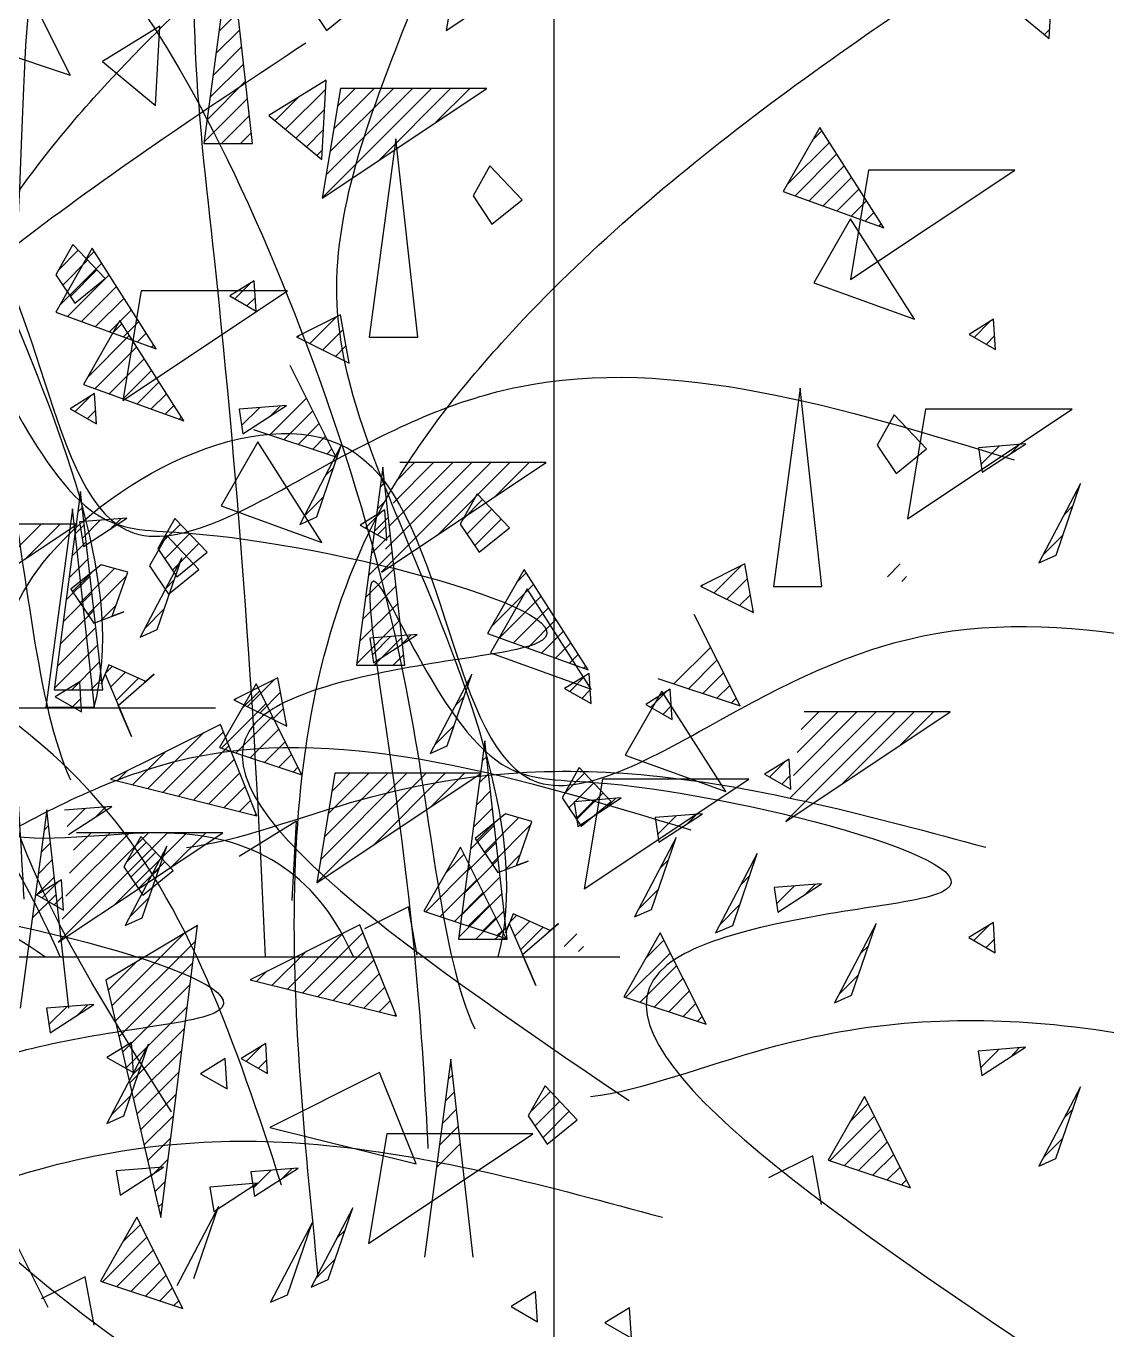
# Model space of a CAD drawing. Header units: millimetres. Extents: x 2837 to 6066, y 1056 to 2217.
# Drawn here: x 2877.87 to 2886.23, y 1877.13 to 1887.23 of the extents above; entities that cross this region are included whole.
import ezdxf

# ---------------------------------------------------------------- set-up
doc = ezdxf.new("R2010")
doc.units = ezdxf.units.MM
doc.layers.add('arredi', color=8, linetype='Continuous', lineweight=30)
doc.layers.add('piante', color=102, linetype='Continuous')

msp = doc.modelspace()

# ---------------------------------------------------------------- linework, layer by layer
at = {"layer": 'arredi'}
for p, q in [((2881.955, 1870.272), (2881.955, 2071.286)), ((2874.461, 1881.947), (2879.335, 1881.947)), ((2877.589, 1880.018), (2882.463, 1880.018))]:
    msp.add_line(p, q, dxfattribs=at)
at = {"layer": 'piante'}
for p, q in [((2881.261, 1888.039), (2881.119, 1887.191)), ((2881.119, 1887.191), (2882.393, 1888.039)), ((2879.449, 1887.851), (2879.245, 1886.316)), ((2879.62, 1886.316), (2879.449, 1887.851)), ((2885.785, 1887.128), (2885.819, 1887.742)), ((2878.211, 1886.846), (2877.857, 1887.553)), ((2885.375, 1887.469), (2885.785, 1887.128)), ((2880.047, 1887.41), (2880.193, 1887.191)), ((2880.193, 1887.191), (2880.427, 1887.381)), ((2879.36, 1887.183), (2879.507, 1887.33)), ((2878.905, 1887.224), (2878.461, 1886.951)), ((2878.87, 1886.61), (2878.905, 1887.224)), ((2879.337, 1887.012), (2879.522, 1887.197)), ((2885.748, 1887.159), (2885.789, 1887.201)), ((2877.574, 1887.058), (2878.211, 1886.846)), ((2879.315, 1886.841), (2879.537, 1887.064)), ((2878.461, 1886.951), (2878.87, 1886.61)), ((2879.292, 1886.671), (2879.552, 1886.931)), ((2879.269, 1886.5), (2879.567, 1886.798)), ((2880.19, 1886.807), (2879.746, 1886.534)), ((2880.156, 1886.193), (2880.19, 1886.807)), ((2880.302, 1886.742), (2880.16, 1885.894)), ((2880.16, 1885.894), (2881.434, 1886.742)), ((2880.16, 1885.896), (2881.007, 1886.742)), ((2880.19, 1886.074), (2880.859, 1886.742)), ((2880.22, 1886.251), (2880.711, 1886.742)), ((2880.249, 1886.429), (2880.563, 1886.742)), ((2880.279, 1886.606), (2880.415, 1886.742)), ((2881.434, 1886.742), (2880.302, 1886.742)), ((2880.597, 1886.185), (2881.154, 1886.742)), ((2881.04, 1886.48), (2881.302, 1886.742)), ((2879.246, 1886.33), (2879.581, 1886.665)), ((2879.796, 1886.493), (2879.982, 1886.679)), ((2879.876, 1886.426), (2880.186, 1886.735)), ((2879.957, 1886.358), (2880.177, 1886.578)), ((2879.381, 1886.316), (2879.596, 1886.531)), ((2879.746, 1886.534), (2880.156, 1886.193)), ((2884.01, 1886.44), (2883.727, 1885.945)), ((2884.506, 1885.663), (2884.01, 1886.44)), ((2879.529, 1886.316), (2879.611, 1886.398)), ((2880.038, 1886.291), (2880.168, 1886.422)), ((2880.729, 1886.351), (2880.524, 1884.816)), ((2880.9, 1884.816), (2880.729, 1886.351)), ((2883.956, 1886.345), (2884.026, 1886.415)), ((2879.245, 1886.316), (2879.62, 1886.316)), ((2880.118, 1886.224), (2880.16, 1886.265)), ((2883.758, 1885.999), (2884.084, 1886.325)), ((2883.819, 1885.912), (2884.141, 1886.235)), ((2881.458, 1886.144), (2881.327, 1885.91)), ((2881.707, 1885.881), (2881.458, 1886.144)), ((2883.927, 1885.873), (2884.199, 1886.144)), ((2884.036, 1885.833), (2884.256, 1886.054)), ((2884.388, 1886.11), (2884.247, 1885.262)), ((2884.247, 1885.262), (2885.52, 1886.11)), ((2885.52, 1886.11), (2884.388, 1886.11)), ((2883.727, 1885.945), (2884.506, 1885.663)), ((2884.144, 1885.794), (2884.314, 1885.964)), ((2881.327, 1885.91), (2881.473, 1885.691)), ((2881.473, 1885.691), (2881.707, 1885.881)), ((2884.253, 1885.754), (2884.371, 1885.873)), ((2884.247, 1885.733), (2883.964, 1885.238)), ((2884.743, 1884.955), (2884.247, 1885.733)), ((2884.361, 1885.715), (2884.429, 1885.783)), ((2884.469, 1885.676), (2884.486, 1885.693)), ((2878.231, 1885.533), (2878.1, 1885.299)), ((2878.48, 1885.27), (2878.231, 1885.533)), ((2878.381, 1885.505), (2878.098, 1885.01)), ((2878.12, 1885.335), (2878.273, 1885.489)), ((2878.326, 1885.409), (2878.397, 1885.48)), ((2878.876, 1884.727), (2878.381, 1885.505)), ((2878.129, 1885.064), (2878.454, 1885.39)), ((2878.153, 1885.22), (2878.345, 1885.413)), ((2878.212, 1885.131), (2878.417, 1885.337)), ((2878.1, 1885.299), (2878.246, 1885.08)), ((2878.189, 1884.977), (2878.512, 1885.299)), ((2878.246, 1885.08), (2878.48, 1885.27)), ((2879.635, 1885.253), (2879.445, 1885.136)), ((2879.484, 1885.113), (2879.606, 1885.235)), ((2879.649, 1885.019), (2879.635, 1885.253)), ((2883.964, 1885.238), (2884.743, 1884.955)), ((2878.298, 1884.937), (2878.569, 1885.209)), ((2878.759, 1885.175), (2878.617, 1884.327)), ((2878.617, 1884.327), (2879.891, 1885.175)), ((2879.891, 1885.175), (2878.759, 1885.175)), ((2879.445, 1885.136), (2879.649, 1885.019)), ((2879.578, 1885.06), (2879.643, 1885.124)), ((2878.406, 1884.898), (2878.627, 1885.119)), ((2878.515, 1884.859), (2878.684, 1885.028)), ((2878.098, 1885.01), (2878.876, 1884.727)), ((2878.595, 1884.946), (2878.312, 1884.451)), ((2878.54, 1884.851), (2878.611, 1884.921)), ((2879.09, 1884.169), (2878.595, 1884.946)), ((2878.623, 1884.819), (2878.742, 1884.938)), ((2880.302, 1884.99), (2879.96, 1884.819)), ((2880.065, 1884.767), (2880.274, 1884.976)), ((2880.37, 1884.615), (2880.302, 1884.99)), ((2885.355, 1884.955), (2885.165, 1884.838)), ((2885.204, 1884.815), (2885.326, 1884.937)), ((2885.37, 1884.721), (2885.355, 1884.955)), ((2878.343, 1884.505), (2878.668, 1884.831)), ((2878.732, 1884.78), (2878.799, 1884.848)), ((2879.966, 1884.816), (2879.979, 1884.828)), ((2880.164, 1884.718), (2880.322, 1884.876)), ((2885.165, 1884.838), (2885.37, 1884.721)), ((2885.299, 1884.762), (2885.363, 1884.826)), ((2878.403, 1884.418), (2878.726, 1884.741)), ((2878.84, 1884.74), (2878.857, 1884.757)), ((2879.96, 1884.819), (2880.37, 1884.615)), ((2880.262, 1884.668), (2880.345, 1884.751)), ((2880.524, 1884.816), (2880.9, 1884.816)), ((2878.512, 1884.379), (2878.783, 1884.65)), ((2880.361, 1884.619), (2880.368, 1884.626)), ((2878.62, 1884.339), (2878.841, 1884.56)), ((2880.265, 1883.891), (2879.912, 1884.598)), ((2878.312, 1884.451), (2879.09, 1884.169)), ((2878.729, 1884.3), (2878.899, 1884.47)), ((2883.857, 1884.422), (2883.652, 1882.887)), ((2884.027, 1882.887), (2883.857, 1884.422)), ((2878.399, 1884.38), (2878.209, 1884.263)), ((2878.249, 1884.24), (2878.371, 1884.362)), ((2878.414, 1884.146), (2878.399, 1884.38)), ((2878.837, 1884.261), (2878.956, 1884.379)), ((2879.754, 1884.061), (2880.038, 1884.345)), ((2878.209, 1884.263), (2878.414, 1884.146)), ((2878.343, 1884.187), (2878.408, 1884.251)), ((2878.946, 1884.221), (2879.014, 1884.289)), ((2879.884, 1884.288), (2879.518, 1884.259)), ((2879.518, 1884.259), (2879.547, 1884.069)), ((2879.537, 1884.132), (2879.677, 1884.272)), ((2879.547, 1884.069), (2879.884, 1884.288)), ((2879.763, 1884.21), (2879.838, 1884.284)), ((2879.865, 1884.024), (2880.087, 1884.247)), ((2884.586, 1884.215), (2884.454, 1883.981)), ((2884.835, 1883.952), (2884.586, 1884.215)), ((2884.829, 1884.258), (2884.688, 1883.409)), ((2884.688, 1883.409), (2885.962, 1884.258)), ((2885.962, 1884.258), (2884.829, 1884.258)), ((2879.054, 1884.182), (2879.071, 1884.199)), ((2879.976, 1883.987), (2880.137, 1884.148)), ((2879.629, 1884.103), (2880.265, 1883.891)), ((2880.087, 1883.95), (2880.186, 1884.05)), ((2879.661, 1884.005), (2879.378, 1883.51)), ((2880.156, 1883.227), (2879.661, 1884.005)), ((2880.308, 1883.981), (2879.986, 1883.367)), ((2880.118, 1883.426), (2880.308, 1883.981)), ((2880.198, 1883.914), (2880.235, 1883.951)), ((2884.454, 1883.981), (2884.601, 1883.762)), ((2884.601, 1883.762), (2884.835, 1883.952)), ((2885.604, 1883.99), (2885.238, 1883.961)), ((2885.238, 1883.961), (2885.267, 1883.771)), ((2885.258, 1883.834), (2885.398, 1883.974)), ((2885.267, 1883.771), (2885.604, 1883.99)), ((2885.484, 1883.912), (2885.558, 1883.987)), ((2880.63, 1883.811), (2880.425, 1882.276)), ((2880.619, 1882.996), (2881.893, 1883.845)), ((2880.62, 1882.999), (2881.466, 1883.845)), ((2880.8, 1882.276), (2880.63, 1883.811)), ((2880.649, 1883.176), (2881.318, 1883.845)), ((2880.679, 1883.354), (2881.17, 1883.845)), ((2880.708, 1883.531), (2881.022, 1883.845)), ((2880.738, 1883.708), (2880.874, 1883.845)), ((2881.893, 1883.845), (2880.761, 1883.845)), ((2881.056, 1883.287), (2881.613, 1883.845)), ((2881.499, 1883.582), (2881.761, 1883.845)), ((2880.182, 1883.742), (2880.249, 1883.808)), ((2878.291, 1883.621), (2878.087, 1882.086)), ((2878.462, 1882.086), (2878.291, 1883.621)), ((2880.609, 1883.655), (2880.643, 1883.689)), ((2886.028, 1883.683), (2885.706, 1883.069)), ((2885.838, 1883.128), (2886.028, 1883.683)), ((2879.378, 1883.51), (2880.156, 1883.227)), ((2880.02, 1883.431), (2880.172, 1883.583)), ((2880.586, 1883.484), (2880.658, 1883.556)), ((2881.359, 1883.604), (2881.227, 1883.37)), ((2881.247, 1883.406), (2881.401, 1883.56)), ((2881.608, 1883.341), (2881.359, 1883.604)), ((2885.903, 1883.444), (2885.969, 1883.51)), ((2878.227, 1883.487), (2878.023, 1881.952)), ((2878.398, 1881.952), (2878.227, 1883.487)), ((2878.27, 1883.465), (2878.305, 1883.499)), ((2878.648, 1883.415), (2878.282, 1883.386)), ((2878.312, 1883.196), (2878.648, 1883.415)), ((2878.528, 1883.337), (2878.603, 1883.411)), ((2879.021, 1883.414), (2878.889, 1883.18)), ((2879.269, 1883.151), (2879.021, 1883.414)), ((2879.986, 1883.367), (2880.118, 1883.426)), ((2880.645, 1883.479), (2880.455, 1883.362)), ((2880.495, 1883.34), (2880.616, 1883.462)), ((2880.563, 1883.313), (2880.673, 1883.423)), ((2880.66, 1883.245), (2880.645, 1883.479)), ((2881.28, 1883.291), (2881.473, 1883.484)), ((2881.339, 1883.202), (2881.545, 1883.408)), ((2876.99, 1882.52), (2878.264, 1883.369)), ((2878.264, 1883.369), (2877.132, 1883.369)), ((2877.427, 1882.811), (2877.985, 1883.369)), ((2877.87, 1883.106), (2878.132, 1883.369)), ((2878.248, 1883.294), (2878.32, 1883.366)), ((2878.282, 1883.386), (2878.312, 1883.196)), ((2878.302, 1883.259), (2878.442, 1883.399)), ((2878.909, 1883.216), (2879.063, 1883.37)), ((2880.455, 1883.362), (2880.66, 1883.245)), ((2880.589, 1883.286), (2880.653, 1883.351)), ((2881.227, 1883.37), (2881.374, 1883.151)), ((2881.374, 1883.151), (2881.608, 1883.341)), ((2878.225, 1883.123), (2878.335, 1883.233)), ((2878.957, 1883.28), (2878.825, 1883.046)), ((2878.942, 1883.101), (2879.134, 1883.294)), ((2879.205, 1883.017), (2878.957, 1883.28)), ((2879.001, 1883.012), (2879.206, 1883.218)), ((2880.541, 1883.143), (2880.688, 1883.29)), ((2885.74, 1883.133), (2885.892, 1883.285)), ((2879.073, 1883.108), (2878.751, 1882.494)), ((2878.882, 1882.553), (2879.073, 1883.108)), ((2878.889, 1883.18), (2879.035, 1882.961)), ((2879.035, 1882.961), (2879.269, 1883.151)), ((2880.518, 1882.972), (2880.703, 1883.157)), ((2885.706, 1883.069), (2885.838, 1883.128)), ((2878.202, 1882.953), (2878.349, 1883.1)), ((2878.45, 1883.055), (2878.216, 1882.865)), ((2878.287, 1882.759), (2878.554, 1883.026)), ((2878.655, 1882.997), (2878.45, 1883.055)), ((2878.825, 1883.046), (2878.971, 1882.827)), ((2878.971, 1882.827), (2879.205, 1883.017)), ((2880.495, 1882.801), (2880.717, 1883.024)), ((2881.723, 1883.017), (2881.44, 1882.522)), ((2882.218, 1882.24), (2881.723, 1883.017)), ((2883.429, 1883.061), (2883.088, 1882.89)), ((2883.193, 1882.838), (2883.402, 1883.047)), ((2883.498, 1882.685), (2883.429, 1883.061)), ((2884.534, 1882.962), (2884.633, 1883.061)), ((2878.179, 1882.782), (2878.364, 1882.967)), ((2878.228, 1882.848), (2878.374, 1882.993)), ((2878.347, 1882.67), (2878.646, 1882.969)), ((2878.536, 1882.656), (2878.655, 1882.997)), ((2878.947, 1882.869), (2879.013, 1882.935)), ((2881.47, 1882.576), (2881.796, 1882.902)), ((2881.668, 1882.922), (2881.738, 1882.992)), ((2883.291, 1882.789), (2883.45, 1882.947)), ((2884.645, 1882.925), (2884.682, 1882.963)), ((2878.157, 1882.612), (2878.379, 1882.834)), ((2878.216, 1882.865), (2878.392, 1882.602)), ((2880.472, 1882.631), (2880.732, 1882.891)), ((2881.746, 1882.869), (2881.463, 1882.374)), ((2881.531, 1882.489), (2881.854, 1882.812)), ((2882.241, 1882.091), (2881.746, 1882.869)), ((2883.088, 1882.89), (2883.498, 1882.685)), ((2883.094, 1882.887), (2883.106, 1882.899)), ((2883.39, 1882.739), (2883.473, 1882.822)), ((2883.652, 1882.887), (2884.027, 1882.887)), ((2878.134, 1882.441), (2878.394, 1882.701)), ((2878.447, 1882.623), (2878.566, 1882.742)), ((2878.784, 1882.558), (2878.936, 1882.71)), ((2880.449, 1882.46), (2880.747, 1882.758)), ((2881.64, 1882.45), (2881.911, 1882.721)), ((2878.392, 1882.602), (2878.626, 1882.69)), ((2878.626, 1882.69), (2878.536, 1882.656)), ((2880.427, 1882.29), (2880.762, 1882.625)), ((2881.748, 1882.41), (2881.969, 1882.631)), ((2883.393, 1881.962), (2883.039, 1882.669)), ((2883.488, 1882.69), (2883.495, 1882.697)), ((2878.111, 1882.27), (2878.409, 1882.568)), ((2878.751, 1882.494), (2878.882, 1882.553)), ((2880.894, 1882.515), (2880.528, 1882.485)), ((2880.548, 1882.358), (2880.688, 1882.498)), ((2880.557, 1882.295), (2880.894, 1882.515)), ((2880.774, 1882.436), (2880.848, 1882.511)), ((2881.44, 1882.522), (2882.218, 1882.24)), ((2881.856, 1882.371), (2882.026, 1882.541)), ((2878.088, 1882.1), (2878.423, 1882.435)), ((2880.528, 1882.485), (2880.557, 1882.295)), ((2880.561, 1882.276), (2880.777, 1882.492)), ((2881.965, 1882.331), (2882.084, 1882.45)), ((2882.882, 1882.132), (2883.166, 1882.416)), ((2878.223, 1882.086), (2878.438, 1882.302)), ((2880.709, 1882.276), (2880.791, 1882.359)), ((2881.463, 1882.374), (2882.241, 1882.091)), ((2882.073, 1882.292), (2882.141, 1882.36)), ((2882.993, 1882.095), (2883.215, 1882.318)), ((2878.509, 1882.281), (2878.45, 1882.134)), ((2878.45, 1882.134), (2878.48, 1882.208)), ((2878.48, 1882.208), (2878.685, 1881.725)), ((2878.483, 1882.215), (2878.536, 1882.268)), ((2878.795, 1882.151), (2878.509, 1882.281)), ((2878.522, 1882.107), (2878.638, 1882.222)), ((2878.582, 1881.966), (2878.86, 1882.208)), ((2878.86, 1882.208), (2878.783, 1882.14)), ((2880.425, 1882.276), (2880.8, 1882.276)), ((2881.318, 1882.208), (2880.996, 1881.594)), ((2881.128, 1881.652), (2881.318, 1882.208)), ((2882.226, 1882.214), (2882.035, 1882.097)), ((2882.075, 1882.074), (2882.197, 1882.196)), ((2882.182, 1882.253), (2882.199, 1882.27)), ((2882.24, 1881.98), (2882.226, 1882.214)), ((2883.104, 1882.058), (2883.264, 1882.219)), ((2878.284, 1882.149), (2878.094, 1882.032)), ((2878.299, 1881.915), (2878.284, 1882.149)), ((2878.371, 1882.086), (2878.453, 1882.169)), ((2878.566, 1882.003), (2878.74, 1882.176)), ((2878.783, 1882.14), (2878.795, 1882.151)), ((2879.649, 1882.134), (2879.366, 1881.639)), ((2879.818, 1882.18), (2879.476, 1882.01)), ((2879.581, 1881.958), (2879.79, 1882.167)), ((2880.003, 1881.427), (2879.649, 1882.134)), ((2879.886, 1881.805), (2879.818, 1882.18)), ((2882.035, 1882.097), (2882.24, 1881.98)), ((2882.756, 1882.174), (2883.393, 1881.962)), ((2883.214, 1882.021), (2883.314, 1882.121)), ((2878.087, 1882.086), (2878.462, 1882.086)), ((2878.094, 1882.032), (2878.299, 1881.915)), ((2878.228, 1881.955), (2878.292, 1882.02)), ((2879.476, 1882.01), (2879.886, 1881.805)), ((2879.482, 1882.007), (2879.495, 1882.019)), ((2879.537, 1881.939), (2879.677, 1882.078)), ((2879.68, 1881.908), (2879.838, 1882.067)), ((2881.193, 1881.968), (2881.259, 1882.034)), ((2882.169, 1882.02), (2882.234, 1882.085)), ((2882.788, 1882.076), (2882.505, 1881.581)), ((2882.853, 1882.091), (2882.663, 1881.974)), ((2882.703, 1881.951), (2882.825, 1882.073)), ((2883.284, 1881.298), (2882.788, 1882.076)), ((2882.868, 1881.857), (2882.853, 1882.091)), ((2883.325, 1881.984), (2883.363, 1882.022)), ((2878.023, 1881.952), (2878.398, 1881.952)), ((2878.685, 1881.725), (2878.582, 1881.966)), ((2879.38, 1881.634), (2879.726, 1881.98)), ((2879.778, 1881.859), (2879.861, 1881.942)), ((2882.663, 1881.974), (2882.868, 1881.857)), ((2882.797, 1881.897), (2882.861, 1881.962)), ((2883.747, 1881.067), (2885.02, 1881.916)), ((2883.747, 1881.07), (2884.593, 1881.916)), ((2883.777, 1881.247), (2884.445, 1881.916)), ((2883.806, 1881.424), (2884.297, 1881.916)), ((2883.836, 1881.602), (2884.15, 1881.916)), ((2883.866, 1881.779), (2884.002, 1881.916)), ((2885.02, 1881.916), (2883.888, 1881.916)), ((2884.184, 1881.358), (2884.741, 1881.916)), ((2884.627, 1881.653), (2884.889, 1881.916)), ((2879.372, 1881.819), (2878.523, 1881.395)), ((2879.655, 1881.112), (2879.372, 1881.819)), ((2879.491, 1881.597), (2879.775, 1881.881)), ((2879.877, 1881.81), (2879.884, 1881.817)), ((2881.03, 1881.658), (2881.182, 1881.81)), ((2878.811, 1881.323), (2879.242, 1881.754)), ((2878.929, 1881.293), (2879.395, 1881.759)), ((2879.602, 1881.56), (2879.825, 1881.783)), ((2881.419, 1881.692), (2881.214, 1880.157)), ((2881.59, 1880.157), (2881.419, 1881.692)), ((2878.693, 1881.352), (2878.947, 1881.607)), ((2879.047, 1881.263), (2879.438, 1881.654)), ((2879.366, 1881.639), (2880.003, 1881.427)), ((2879.713, 1881.523), (2879.874, 1881.684)), ((2880.996, 1881.594), (2881.128, 1881.652)), ((2879.166, 1881.234), (2879.48, 1881.548)), ((2879.824, 1881.487), (2879.923, 1881.586)), ((2881.398, 1881.536), (2881.433, 1881.57)), ((2882.505, 1881.581), (2883.284, 1881.298)), ((2883.773, 1881.55), (2883.583, 1881.433)), ((2883.622, 1881.411), (2883.744, 1881.533)), ((2883.787, 1881.316), (2883.773, 1881.55)), ((2878.523, 1881.395), (2879.655, 1881.112)), ((2878.574, 1881.382), (2878.651, 1881.459)), ((2879.284, 1881.204), (2879.522, 1881.443)), ((2879.935, 1881.45), (2879.972, 1881.487)), ((2880.259, 1881.44), (2880.118, 1880.591)), ((2880.118, 1880.591), (2881.391, 1881.44)), ((2880.118, 1880.594), (2880.964, 1881.44)), ((2880.148, 1880.771), (2880.816, 1881.44)), ((2880.177, 1880.948), (2880.669, 1881.44)), ((2880.207, 1881.126), (2880.521, 1881.44)), ((2880.237, 1881.303), (2880.373, 1881.44)), ((2881.391, 1881.44), (2880.259, 1881.44)), ((2880.555, 1880.882), (2881.112, 1881.44)), ((2880.998, 1881.177), (2881.26, 1881.44)), ((2881.375, 1881.365), (2881.447, 1881.437)), ((2882.148, 1881.485), (2882.016, 1881.251)), ((2882.037, 1881.287), (2882.19, 1881.441)), ((2882.397, 1881.222), (2882.148, 1881.485)), ((2882.328, 1881.394), (2882.186, 1880.545)), ((2882.186, 1880.545), (2883.46, 1881.394)), ((2883.46, 1881.394), (2882.328, 1881.394)), ((2883.583, 1881.433), (2883.787, 1881.316)), ((2883.716, 1881.357), (2883.781, 1881.422)), ((2879.402, 1881.175), (2879.565, 1881.337)), ((2881.353, 1881.194), (2881.462, 1881.304)), ((2882.069, 1881.172), (2882.262, 1881.365)), ((2882.128, 1881.083), (2882.334, 1881.289)), ((2879.521, 1881.145), (2879.607, 1881.232)), ((2882.016, 1881.251), (2882.163, 1881.032)), ((2882.474, 1881.249), (2882.109, 1881.219)), ((2882.109, 1881.219), (2882.138, 1881.029)), ((2882.128, 1881.092), (2882.268, 1881.232)), ((2882.138, 1881.029), (2882.474, 1881.249)), ((2882.163, 1881.032), (2882.397, 1881.222)), ((2882.354, 1881.17), (2882.429, 1881.245)), ((2878.029, 1881.157), (2877.824, 1879.622)), ((2878.199, 1879.622), (2878.029, 1881.157)), ((2878.533, 1881.184), (2878.167, 1881.155)), ((2878.187, 1881.027), (2878.327, 1881.167)), ((2878.196, 1880.965), (2878.533, 1881.184)), ((2878.412, 1881.105), (2878.487, 1881.18)), ((2879.639, 1881.116), (2879.649, 1881.126)), ((2881.33, 1881.024), (2881.477, 1881.171)), ((2881.578, 1881.126), (2881.344, 1880.936)), ((2881.415, 1880.83), (2881.682, 1881.097)), ((2881.783, 1881.068), (2881.578, 1881.126)), ((2883.102, 1881.126), (2882.736, 1881.097)), ((2882.736, 1881.097), (2882.765, 1880.907)), ((2882.756, 1880.969), (2882.896, 1881.109)), ((2882.765, 1880.907), (2883.102, 1881.126)), ((2882.982, 1881.047), (2883.056, 1881.122)), ((2878.008, 1881.001), (2878.042, 1881.035)), ((2879.961, 1881.07), (2879.517, 1880.797)), ((2879.927, 1880.456), (2879.961, 1881.07)), ((2881.307, 1880.853), (2881.492, 1881.038)), ((2881.356, 1880.919), (2881.502, 1881.064)), ((2881.474, 1880.741), (2881.773, 1881.04)), ((2881.664, 1880.727), (2881.783, 1881.068)), ((2877.985, 1880.83), (2878.057, 1880.902)), ((2878.117, 1880.132), (2879.391, 1880.98)), ((2878.118, 1880.134), (2878.964, 1880.98)), ((2878.147, 1880.312), (2878.816, 1880.98)), ((2878.177, 1880.489), (2878.668, 1880.98)), ((2878.206, 1880.667), (2878.52, 1880.98)), ((2878.236, 1880.844), (2878.372, 1880.98)), ((2879.391, 1880.98), (2878.259, 1880.98)), ((2878.554, 1880.423), (2879.112, 1880.98)), ((2878.758, 1880.95), (2878.626, 1880.716)), ((2878.646, 1880.752), (2878.8, 1880.906)), ((2879.006, 1880.687), (2878.758, 1880.95)), ((2878.997, 1880.718), (2879.259, 1880.98)), ((2881.284, 1880.683), (2881.507, 1880.905)), ((2881.344, 1880.936), (2881.519, 1880.673)), ((2882.899, 1880.942), (2882.577, 1880.328)), ((2882.708, 1880.386), (2882.899, 1880.942)), ((2878.957, 1880.877), (2878.635, 1880.263)), ((2878.679, 1880.637), (2878.872, 1880.83)), ((2878.767, 1880.321), (2878.957, 1880.877)), ((2881.229, 1880.868), (2880.946, 1880.373)), ((2881.118, 1880.673), (2881.257, 1880.812)), ((2881.583, 1880.161), (2881.229, 1880.868)), ((2881.575, 1880.694), (2881.694, 1880.813)), ((2883.526, 1880.819), (2883.204, 1880.205)), ((2883.336, 1880.263), (2883.526, 1880.819)), ((2877.962, 1880.66), (2878.072, 1880.769)), ((2878.626, 1880.716), (2878.772, 1880.497)), ((2878.738, 1880.548), (2878.943, 1880.754)), ((2878.772, 1880.497), (2879.006, 1880.687)), ((2878.832, 1880.638), (2878.898, 1880.704)), ((2880.961, 1880.368), (2881.306, 1880.714)), ((2881.261, 1880.512), (2881.521, 1880.772)), ((2881.519, 1880.673), (2881.754, 1880.761)), ((2881.754, 1880.761), (2881.664, 1880.727)), ((2882.773, 1880.702), (2882.839, 1880.769)), ((2877.939, 1880.489), (2878.087, 1880.636)), ((2878.143, 1880.615), (2877.953, 1880.498)), ((2877.993, 1880.476), (2878.115, 1880.597)), ((2878.158, 1880.381), (2878.143, 1880.615)), ((2881.072, 1880.331), (2881.356, 1880.615)), ((2881.239, 1880.341), (2881.536, 1880.639)), ((2883.401, 1880.58), (2883.467, 1880.646)), ((2884.022, 1880.585), (2883.656, 1880.556)), ((2883.685, 1880.366), (2884.022, 1880.585)), ((2883.901, 1880.507), (2883.976, 1880.582)), ((2877.917, 1880.318), (2878.101, 1880.503)), ((2877.953, 1880.498), (2878.158, 1880.381)), ((2878.087, 1880.422), (2878.151, 1880.486)), ((2878.669, 1880.327), (2878.821, 1880.479)), ((2881.183, 1880.294), (2881.405, 1880.517)), ((2881.216, 1880.171), (2881.551, 1880.506)), ((2882.61, 1880.392), (2882.762, 1880.544)), ((2883.656, 1880.556), (2883.685, 1880.366)), ((2883.675, 1880.429), (2883.815, 1880.569)), ((2880.828, 1880.407), (2880.487, 1880.236)), ((2880.896, 1880.032), (2880.828, 1880.407)), ((2881.293, 1880.258), (2881.454, 1880.418)), ((2882.577, 1880.328), (2882.708, 1880.386)), ((2883.238, 1880.269), (2883.39, 1880.421)), ((2878.635, 1880.263), (2878.767, 1880.321)), ((2880.946, 1880.373), (2881.583, 1880.161)), ((2881.35, 1880.157), (2881.566, 1880.373)), ((2881.404, 1880.221), (2881.504, 1880.32)), ((2881.637, 1880.352), (2881.578, 1880.205)), ((2881.578, 1880.205), (2881.607, 1880.278)), ((2881.607, 1880.278), (2881.812, 1879.796)), ((2881.61, 1880.286), (2881.664, 1880.339)), ((2881.923, 1880.222), (2881.637, 1880.352)), ((2881.65, 1880.178), (2881.765, 1880.293)), ((2881.71, 1880.037), (2881.988, 1880.278)), ((2881.988, 1880.278), (2881.91, 1880.211)), ((2884.446, 1880.278), (2884.124, 1879.664)), ((2884.256, 1879.723), (2884.446, 1880.278)), ((2885.353, 1880.284), (2885.163, 1880.168)), ((2885.368, 1880.051), (2885.353, 1880.284)), ((2879.194, 1880.262), (2878.486, 1879.838)), ((2878.532, 1879.641), (2879.091, 1880.2)), ((2878.911, 1878), (2879.194, 1880.262)), ((2880.452, 1880.267), (2879.603, 1879.842)), ((2879.891, 1879.77), (2880.323, 1880.202)), ((2880.01, 1879.741), (2880.476, 1880.207)), ((2880.735, 1879.56), (2880.452, 1880.267)), ((2881.498, 1880.157), (2881.581, 1880.24)), ((2881.515, 1880.184), (2881.553, 1880.221)), ((2881.694, 1880.074), (2881.867, 1880.247)), ((2881.91, 1880.211), (2881.923, 1880.222)), ((2882.032, 1880.098), (2882.131, 1880.197)), ((2882.776, 1880.205), (2882.493, 1879.71)), ((2883.13, 1879.498), (2882.776, 1880.205)), ((2883.204, 1880.205), (2883.336, 1880.263)), ((2885.203, 1880.145), (2885.324, 1880.267)), ((2878.559, 1879.521), (2879.179, 1880.14)), ((2880.128, 1879.711), (2880.518, 1880.102)), ((2881.214, 1880.157), (2881.59, 1880.157)), ((2882.143, 1880.061), (2882.181, 1880.099)), ((2882.665, 1880.01), (2882.804, 1880.149)), ((2884.32, 1880.039), (2884.387, 1880.105)), ((2885.163, 1880.168), (2885.368, 1880.051)), ((2885.297, 1880.091), (2885.361, 1880.156)), ((2878.504, 1879.761), (2878.722, 1879.979)), ((2879.773, 1879.8), (2880.028, 1880.054)), ((2880.246, 1879.682), (2880.561, 1879.996)), ((2881.812, 1879.796), (2881.71, 1880.037)), ((2882.508, 1879.705), (2882.854, 1880.051)), ((2878.587, 1879.401), (2879.157, 1879.971)), ((2879.655, 1879.83), (2879.732, 1879.907)), ((2880.365, 1879.652), (2880.603, 1879.891)), ((2882.619, 1879.668), (2882.903, 1879.952)), ((2884.158, 1879.728), (2884.31, 1879.881)), ((2878.486, 1879.838), (2878.911, 1878)), ((2878.615, 1879.281), (2879.136, 1879.802)), ((2879.603, 1879.842), (2880.735, 1879.56)), ((2880.483, 1879.623), (2880.645, 1879.785)), ((2882.73, 1879.631), (2882.952, 1879.854)), ((2880.601, 1879.593), (2880.687, 1879.679)), ((2882.493, 1879.71), (2883.13, 1879.498)), ((2882.841, 1879.594), (2883.001, 1879.755)), ((2884.124, 1879.664), (2884.256, 1879.723)), ((2878.392, 1879.65), (2878.026, 1879.621)), ((2878.026, 1879.621), (2878.056, 1879.431)), ((2878.046, 1879.494), (2878.186, 1879.634)), ((2878.056, 1879.431), (2878.392, 1879.65)), ((2878.272, 1879.572), (2878.347, 1879.647)), ((2878.643, 1879.161), (2879.115, 1879.633)), ((2880.72, 1879.564), (2880.73, 1879.574)), ((2882.952, 1879.557), (2883.051, 1879.657)), ((2883.063, 1879.521), (2883.1, 1879.558)), ((2878.67, 1879.04), (2879.094, 1879.464)), ((2878.684, 1879.357), (2878.494, 1879.24)), ((2878.816, 1879.343), (2878.495, 1878.729)), ((2878.626, 1878.788), (2878.816, 1879.343)), ((2878.699, 1879.123), (2878.684, 1879.357)), ((2878.698, 1878.92), (2879.073, 1879.295)), ((2879.724, 1879.349), (2879.534, 1879.232)), ((2879.573, 1879.21), (2879.695, 1879.332)), ((2879.738, 1879.115), (2879.724, 1879.349)), ((2885.602, 1879.32), (2885.236, 1879.29)), ((2885.236, 1879.29), (2885.265, 1879.1)), ((2885.256, 1879.163), (2885.396, 1879.303)), ((2885.265, 1879.1), (2885.602, 1879.32)), ((2885.482, 1879.241), (2885.556, 1879.316)), ((2878.494, 1879.24), (2878.699, 1879.123)), ((2878.691, 1879.104), (2878.757, 1879.17)), ((2879.41, 1879.231), (2879.219, 1879.114)), ((2879.424, 1878.997), (2879.41, 1879.231)), ((2879.534, 1879.232), (2879.738, 1879.115)), ((2879.667, 1879.156), (2879.732, 1879.221)), ((2881.156, 1879.228), (2880.951, 1877.693)), ((2881.327, 1877.693), (2881.156, 1879.228)), ((2878.726, 1878.8), (2879.052, 1879.126)), ((2879.219, 1879.114), (2879.424, 1878.997)), ((2880.603, 1879.123), (2879.754, 1878.698)), ((2880.886, 1878.416), (2880.603, 1879.123)), ((2881.135, 1879.072), (2881.17, 1879.106)), ((2881.112, 1878.901), (2881.185, 1878.973)), ((2881.885, 1879.021), (2881.754, 1878.787)), ((2881.774, 1878.823), (2881.927, 1878.977)), ((2882.134, 1878.758), (2881.885, 1879.021)), ((2886.026, 1879.013), (2885.704, 1878.399)), ((2885.836, 1878.457), (2886.026, 1879.013)), ((2878.528, 1878.793), (2878.68, 1878.945)), ((2878.754, 1878.68), (2879.031, 1878.957)), ((2881.806, 1878.708), (2881.999, 1878.901)), ((2884.357, 1878.939), (2884.074, 1878.444)), ((2884.245, 1878.744), (2884.385, 1878.883)), ((2884.711, 1878.232), (2884.357, 1878.939)), ((2878.495, 1878.729), (2878.626, 1878.788)), ((2878.781, 1878.56), (2879.01, 1878.788)), ((2881.09, 1878.73), (2881.199, 1878.84)), ((2881.754, 1878.787), (2881.9, 1878.568)), ((2881.866, 1878.619), (2882.071, 1878.825)), ((2884.088, 1878.439), (2884.434, 1878.785)), ((2885.901, 1878.773), (2885.967, 1878.84)), ((2879.754, 1878.698), (2880.886, 1878.416)), ((2881.067, 1878.56), (2881.214, 1878.707)), ((2881.9, 1878.568), (2882.134, 1878.758)), ((2884.199, 1878.402), (2884.483, 1878.686)), ((2878.809, 1878.44), (2878.988, 1878.619)), ((2880.659, 1878.648), (2880.518, 1877.8)), ((2880.518, 1877.8), (2881.791, 1878.648)), ((2881.791, 1878.648), (2880.659, 1878.648)), ((2881.044, 1878.389), (2881.229, 1878.574)), ((2884.31, 1878.365), (2884.533, 1878.588)), ((2885.738, 1878.463), (2885.89, 1878.615)), ((2883.956, 1878.478), (2883.614, 1878.307)), ((2884.024, 1878.103), (2883.956, 1878.478)), ((2884.421, 1878.329), (2884.582, 1878.489)), ((2878.933, 1878.392), (2878.567, 1878.363)), ((2878.567, 1878.363), (2878.596, 1878.173)), ((2878.596, 1878.173), (2878.933, 1878.392)), ((2878.837, 1878.32), (2878.967, 1878.45)), ((2879.973, 1878.384), (2879.607, 1878.355)), ((2879.626, 1878.228), (2879.766, 1878.368)), ((2879.636, 1878.165), (2879.973, 1878.384)), ((2879.852, 1878.306), (2879.927, 1878.381)), ((2884.074, 1878.444), (2884.711, 1878.232)), ((2884.532, 1878.292), (2884.631, 1878.391)), ((2885.704, 1878.399), (2885.836, 1878.457)), ((2878.865, 1878.2), (2878.946, 1878.281)), ((2879.658, 1878.266), (2879.292, 1878.237)), ((2879.322, 1878.047), (2879.658, 1878.266)), ((2879.607, 1878.355), (2879.636, 1878.165)), ((2884.643, 1878.255), (2884.68, 1878.292)), ((2879.292, 1878.237), (2879.322, 1878.047)), ((2878.892, 1878.08), (2878.925, 1878.112)), ((2879.357, 1878.085), (2879.035, 1877.471)), ((2879.167, 1877.53), (2879.357, 1878.085)), ((2880.397, 1878.077), (2880.075, 1877.463)), ((2880.207, 1877.522), (2880.397, 1878.077)), ((2878.041, 1877.305), (2877.687, 1878.012)), ((2878.727, 1878.004), (2878.444, 1877.509)), ((2879.081, 1877.297), (2878.727, 1878.004)), ((2880.083, 1877.959), (2879.761, 1877.345)), ((2879.892, 1877.403), (2880.083, 1877.959)), ((2878.616, 1877.809), (2878.755, 1877.948)), ((2880.271, 1877.838), (2880.338, 1877.904)), ((2878.459, 1877.504), (2878.804, 1877.85)), ((2878.57, 1877.467), (2878.854, 1877.751)), ((2878.681, 1877.43), (2878.903, 1877.653)), ((2880.108, 1877.527), (2880.261, 1877.679)), ((2878.792, 1877.393), (2878.952, 1877.554)), ((2878.326, 1877.543), (2877.985, 1877.372)), ((2878.395, 1877.167), (2878.326, 1877.543)), ((2878.444, 1877.509), (2879.081, 1877.297)), ((2878.903, 1877.356), (2879.002, 1877.456)), ((2880.075, 1877.463), (2880.207, 1877.522)), ((2879.013, 1877.319), (2879.051, 1877.357)), ((2879.761, 1877.345), (2879.892, 1877.403)), ((2881.811, 1877.428), (2881.621, 1877.311)), ((2881.826, 1877.194), (2881.811, 1877.428)), ((2881.621, 1877.311), (2881.826, 1877.194)), ((2882.537, 1877.302), (2882.347, 1877.185)), ((2882.552, 1877.068), (2882.537, 1877.302)), ((2882.347, 1877.185), (2882.552, 1877.068))]:
    msp.add_line(p, q, dxfattribs=at)
for points, knots in [([(2876.594, 1881.947), (2876.516, 1883.729), (2876.32, 1886.65), (2875.771, 1890.796), (2877.675, 1893.351), (2878.334, 1895.138), (2878.611, 1895.89)], [0.2407299, 0.2407299, 0.2407299, 0.2407299, 0.4328981, 0.5526498, 0.6716806, 0.758179, 0.758179, 0.758179, 0.758179]), ([(2879.722, 1880.018), (2879.644, 1881.8), (2879.448, 1884.721), (2878.898, 1888.867), (2880.803, 1891.422), (2881.461, 1893.209), (2881.739, 1893.961)], [0.2407299, 0.2407299, 0.2407299, 0.2407299, 0.4328981, 0.5526498, 0.6716806, 0.758179, 0.758179, 0.758179, 0.758179]), ([(2878.133, 1880.018), (2877.962, 1880.408), (2877.548, 1881.193), (2875.887, 1883.081), (2875.955, 1885.594), (2875.654, 1887.839), (2876.246, 1888.732), (2876.649, 1890.81), (2873.632, 1889.705), (2868.959, 1890.406), (2872.467, 1890.104), (2874.335, 1889.943)], [0.2328916, 0.2328916, 0.2328916, 0.2328916, 0.2785903, 0.3283542, 0.4975357, 0.5333851, 0.5604623, 0.6146557, 0.6998715, 0.8143277, 0.9447021, 0.9447021, 0.9447021, 0.9447021]), ([(2877.273, 1881.947), (2877.02, 1882.534), (2876.303, 1883.102), (2873.531, 1882.543), (2874.941, 1886.354), (2874.341, 1892.295), (2877.717, 1885.822), (2877.946, 1881.976), (2878.212, 1881.39)], [0.1652184, 0.1652184, 0.1652184, 0.1652184, 0.2439968, 0.290607, 0.4037059, 0.5374282, 0.7665797, 0.8470085, 0.8470085, 0.8470085, 0.8470085]), ([(2878.394, 1881.947), (2878.645, 1882.859), (2877.823, 1884.868), (2876.87, 1887.116), (2877.419, 1888.511), (2877.709, 1889.249)], [0.3121348, 0.3121348, 0.3121348, 0.3121348, 0.4230764, 0.4954075, 0.5763837, 0.5763837, 0.5763837, 0.5763837]), ([(2880.401, 1880.018), (2880.148, 1880.605), (2879.43, 1881.172), (2876.659, 1880.614), (2878.068, 1884.425), (2877.469, 1890.366), (2880.844, 1883.893), (2881.073, 1880.047), (2881.34, 1879.461)], [0.1652184, 0.1652184, 0.1652184, 0.1652184, 0.2439968, 0.290607, 0.4037059, 0.5374282, 0.7665797, 0.8470085, 0.8470085, 0.8470085, 0.8470085]), ([(2881.521, 1880.018), (2881.773, 1880.93), (2880.951, 1882.939), (2879.997, 1885.186), (2880.546, 1886.582), (2880.837, 1887.32)], [0.3121348, 0.3121348, 0.3121348, 0.3121348, 0.4230764, 0.4954075, 0.5763837, 0.5763837, 0.5763837, 0.5763837]), ([(2878.013, 1880.018), (2877.384, 1880.469), (2876.277, 1880.863), (2874.307, 1880.757), (2874.922, 1882.799), (2872.941, 1882.622), (2872.062, 1882.64), (2871.715, 1882.647)], [0.2685091, 0.2685091, 0.2685091, 0.2685091, 0.3577777, 0.3917289, 0.4387726, 0.5001594, 0.540111, 0.540111, 0.540111, 0.540111]), ([(2879.109, 1880.866), (2879.505, 1880.913), (2880.828, 1881.435), (2882.824, 1881.538), (2884.424, 1881.103), (2885.294, 1880.867)], [0.9001729, 0.9001729, 0.9001729, 0.9001729, 0.9479143, 1.028094, 1.123427, 1.123427, 1.123427, 1.123427]), ([(2882.237, 1878.937), (2882.632, 1878.984), (2883.956, 1879.506), (2885.951, 1879.609), (2887.552, 1879.174), (2888.421, 1878.938)], [0.9001729, 0.9001729, 0.9001729, 0.9001729, 0.9479143, 1.028094, 1.123427, 1.123427, 1.123427, 1.123427]), ([(2876.607, 1878.002), (2877.003, 1878.048), (2878.326, 1878.571), (2880.322, 1878.674), (2881.922, 1878.239), (2882.792, 1878.003)], [0.9001729, 0.9001729, 0.9001729, 0.9001729, 0.9479143, 1.028094, 1.123427, 1.123427, 1.123427, 1.123427])]:
    msp.add_open_spline(points, degree=3, knots=knots, dxfattribs=at)
for points in [[(2877.002, 1879.472), (2877.57, 1885.566), (2878.421, 1886.7), (2882.534, 1889.96)], [(2880.13, 1877.543), (2880.697, 1883.637), (2881.548, 1884.771), (2885.662, 1888.031)], [(2874.501, 1876.608), (2875.068, 1882.702), (2875.919, 1883.836), (2880.033, 1887.096)], [(2875.868, 1880.748), (2874.875, 1885), (2877.286, 1885.85), (2878.705, 1883.299), (2880.265, 1883.866), (2881.683, 1884.433), (2885.513, 1883.866)], [(2877.854, 1880.465), (2877.57, 1883.441), (2877.428, 1884.858), (2878.421, 1883.441), (2879.13, 1883.299), (2881.825, 1882.449), (2881.116, 1882.307), (2879.698, 1881.882), (2882.534, 1878.906)], [(2878.995, 1878.819), (2878.002, 1883.071), (2880.414, 1883.921), (2881.832, 1881.37), (2883.392, 1881.937), (2884.811, 1882.504), (2888.641, 1881.937)], [(2873.366, 1877.884), (2872.373, 1882.135), (2874.784, 1882.986), (2876.203, 1880.435), (2877.763, 1881.002), (2879.181, 1881.568), (2883.011, 1881.002)], [(2879.846, 1878.252), (2878.428, 1881.228), (2876.158, 1882.645), (2872.754, 1882.504), (2869.775, 1881.086), (2868.545, 1881.034)], [(2880.981, 1878.535), (2880.697, 1881.512), (2880.556, 1882.929), (2881.548, 1881.512), (2882.258, 1881.37), (2884.953, 1880.52), (2884.244, 1880.378), (2882.825, 1879.953), (2885.662, 1876.977)], [(2875.352, 1877.6), (2875.068, 1880.576), (2874.926, 1881.994), (2875.919, 1880.576), (2876.628, 1880.435), (2879.323, 1879.584), (2878.614, 1879.443), (2877.196, 1879.017), (2880.033, 1876.041)]]:
    msp.add_spline(points, degree=3, dxfattribs=at)

doc.saveas('drawing.dxf')
